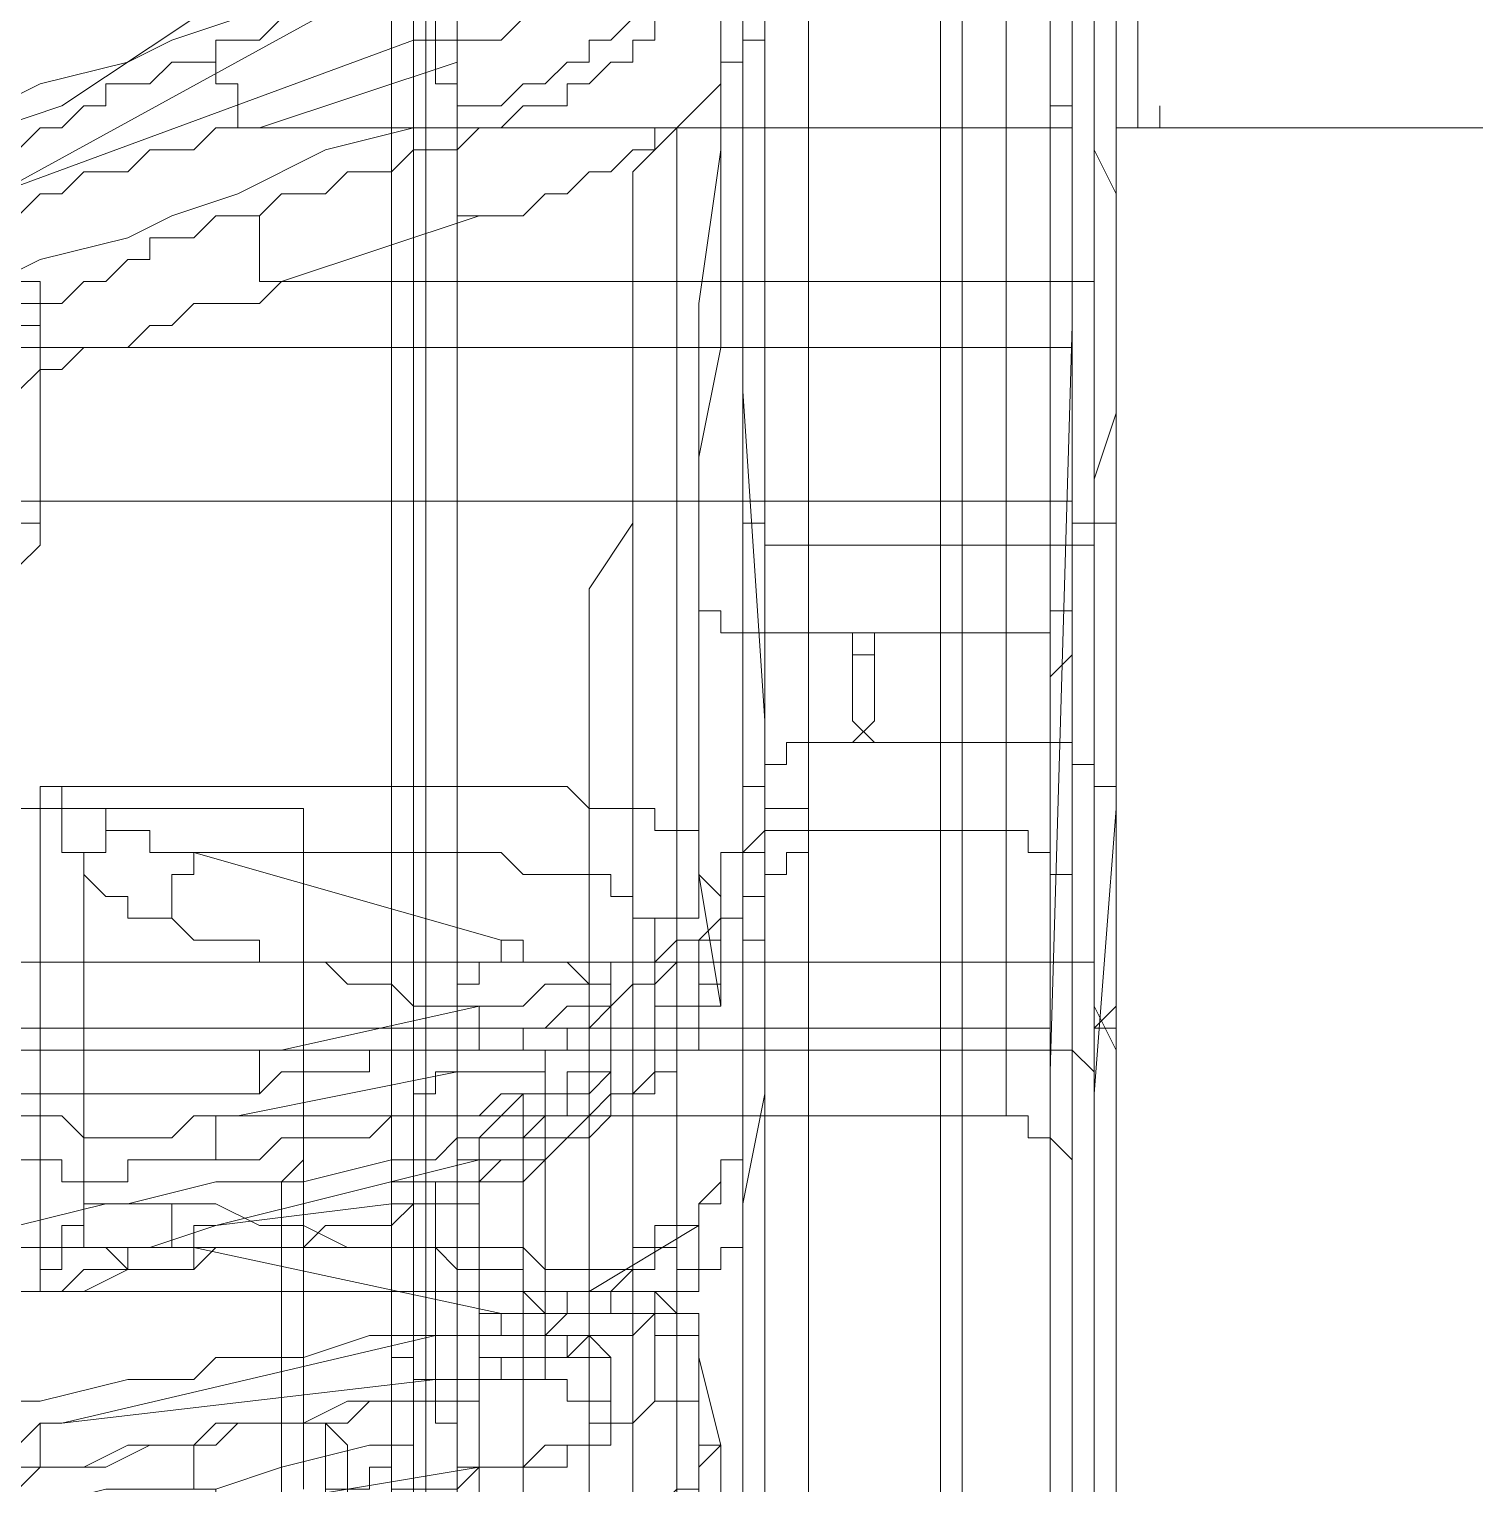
# Model space of a CAD drawing. Header units: millimetres. Extents: x 25083 to 52777, y 24772 to 45779.
# Drawn here: x 49431.92 to 49456.37, y 36179.16 to 36203.77 of the extents above; entities that cross this region are included whole.
import ezdxf

# ---------------------------------------------------------------- set-up
doc = ezdxf.new("R2010")
doc.units = ezdxf.units.MM
doc.layers.add('小车', color=7, linetype='Continuous')
doc.styles.add('标准', font='', dxfattribs={"width": 0.667})
doc.styles.get('标准').set_extended_font_data('FangSong_GB2312')
doc.dimstyles.new('标准', dxfattribs={"dimtxt": 35, "dimasz": 4, "dimexe": 2, "dimexo": 0, "dimtad": 1, "dimdec": 1, "dimzin": 9, "dimdsep": 46, "dimtxsty": '标准', "dimcen": 0, "dimdle": 6, "dimazin": 2, "dimtfac": 1, "dimtdec": 1, "dimtmove": 0, "dimatfit": 3, "dimfxl": 1, "dimtolj": 1, "dimtzin": 0, "dimarcsym": 0})

# ---------------------------------------------------------------- blocks, each defined once
blk = doc.blocks.new('zw$D2F4')
at = {"color": 7, "lineweight": 5}
for points in [[(554.81, 200.534), (554.81, 214.645), (554.439, 217.988), (554.439, 344.25), (554.439, 353.534), (554.439, 356.133), (554.81, 361.704), (554.81, 372.473)], [(554.81, 372.473), (555.182, 372.473), (555.182, 372.102), (554.81, 371.359), (554.81, 368.759), (555.182, 368.017), (555.182, 228.757), (555.182, 219.102), (555.182, 205.362), (554.81, 204.247), (554.81, 200.534)], [(560.009, 205.362), (559.638, 205.362), (559.638, 206.476), (560.009, 207.961), (560.009, 208.704), (559.638, 209.446), (559.638, 253.267), (559.267, 265.893), (559.267, 305.628), (559.638, 318.255), (559.638, 340.908), (559.638, 349.82), (559.638, 363.56), (560.009, 365.046), (559.638, 366.16), (559.638, 366.903), (560.009, 367.274)], [(560.009, 367.274), (560.009, 343.878), (560.381, 341.65), (560.381, 232.099), (560.009, 232.099), (560.009, 223.187), (560.009, 205.362)], [(549.24, 233.956), (549.24, 357.619), (548.869, 362.818)], [(554.439, 305.257), (554.439, 311.57), (554.068, 317.141), (554.068, 357.99)], [(548.497, 339.051), (548.497, 310.456)], [(553.696, 335.709), (553.696, 321.226), (553.325, 318.626), (553.325, 308.971)], [(560.009, 287.06), (560.009, 334.594), (560.009, 334.223), (559.638, 334.223), (559.638, 332.738), (560.009, 332.366), (560.009, 330.51), (559.638, 329.395), (559.638, 286.318)], [(560.752, 321.597), (560.752, 332.738)], [(557.781, 287.06), (557.781, 331.995), (557.781, 331.624), (557.41, 331.624), (557.41, 330.51), (557.781, 330.138), (557.781, 327.91), (557.41, 327.167), (557.41, 286.318)], [(560.381, 322.34), (560.381, 331.995)], [(560.752, 321.597), (560.752, 331.995)], [(559.638, 322.34), (559.638, 331.624)], [(553.325, 313.427), (553.325, 316.027), (553.696, 317.883), (553.696, 330.881)], [(558.524, 321.597), (558.524, 330.881)], [(559.638, 330.881), (559.638, 313.427)], [(554.439, 313.056), (554.439, 330.138)], [(558.524, 330.138), (558.524, 313.056)], [(548.126, 285.946), (548.126, 329.767), (548.126, 329.395), (548.126, 326.425), (548.497, 324.939), (548.497, 300.058)], [(554.439, 329.024), (554.439, 327.167), (554.068, 327.167), (554.068, 326.425), (553.696, 326.425), (553.696, 326.053), (553.325, 325.682), (553.325, 325.31), (552.954, 325.31), (552.582, 324.939), (552.211, 324.568), (551.839, 324.568), (551.839, 324.196), (551.468, 324.196), (551.468, 323.825), (551.097, 323.825), (550.725, 323.454), (550.354, 323.454), (549.983, 323.082), (549.24, 323.082), (549.24, 322.711)], [(560.009, 327.91), (560.009, 319.74)], [(541.07, 321.226), (541.441, 321.597), (542.555, 321.968), (544.784, 323.454), (545.155, 323.454), (547.383, 324.939), (548.497, 325.31), (548.869, 325.682), (550.354, 326.425), (551.468, 326.796), (552.582, 327.539)], [(554.068, 327.167), (554.068, 314.912)], [(559.267, 327.167), (559.267, 318.997)], [(560.381, 314.912), (560.381, 327.167)], [(552.954, 326.796), (541.441, 320.483)], [(548.497, 323.082), (549.24, 323.082), (549.24, 323.454), (549.983, 323.454), (549.983, 323.825), (550.725, 323.825), (550.725, 324.196), (551.097, 324.196), (551.097, 324.568), (551.468, 324.568), (551.468, 324.939), (551.839, 324.939), (552.211, 325.31), (552.211, 325.682), (552.582, 325.682), (552.582, 326.053), (552.954, 326.425), (552.954, 326.796)], [(554.068, 326.796), (554.068, 325.682), (553.696, 325.682), (553.696, 324.939), (553.325, 324.939), (553.325, 324.568), (552.211, 323.454), (551.839, 323.082), (551.468, 323.082), (551.468, 322.711), (551.097, 322.711), (550.725, 322.34), (550.354, 322.34), (549.983, 321.968), (549.24, 321.968), (549.24, 321.597)], [(549.24, 321.226), (549.611, 321.597), (549.983, 321.597), (550.354, 321.968), (551.097, 321.968), (551.097, 322.34), (551.468, 322.34), (551.839, 322.711), (552.211, 322.711), (552.211, 323.082), (552.582, 323.082), (552.582, 323.454), (552.954, 323.454), (552.954, 323.825), (553.325, 323.825), (553.325, 324.196), (553.696, 324.568), (553.696, 324.939), (554.068, 324.939), (554.068, 326.425)], [(555.182, 326.425), (555.182, 314.541)], [(559.267, 314.541), (559.267, 326.425)], [(549.611, 320.111), (550.354, 320.111), (550.725, 320.483), (551.097, 320.483), (551.468, 320.854), (551.839, 320.854), (552.211, 321.226), (552.582, 321.226), (552.582, 321.597), (552.954, 321.597), (553.696, 322.34), (553.696, 322.711), (554.068, 322.711), (554.068, 323.082), (554.439, 323.082), (554.439, 323.454), (554.81, 323.454), (554.81, 324.196), (555.182, 324.568), (555.182, 325.682)], [(534.014, 318.997), (534.386, 319.369), (535.871, 319.74), (537.356, 320.483), (538.842, 320.854), (539.213, 321.226), (540.699, 321.597), (542.184, 322.34), (543.67, 322.711), (544.412, 323.082), (545.526, 323.454), (547.012, 324.196), (548.497, 324.568)], [(548.497, 324.196), (548.126, 324.196), (547.755, 323.825), (547.012, 323.825), (546.64, 323.454), (546.269, 323.454), (545.898, 323.082), (545.155, 323.082)], [(549.24, 322.711), (549.24, 323.082), (548.869, 323.082), (548.869, 323.825), (548.497, 323.825), (548.497, 324.196)], [(560.381, 324.196), (560.381, 322.711)], [(559.638, 323.454), (559.638, 323.082)], [(559.638, 323.454), (559.638, 323.082)], [(560.009, 322.711), (560.009, 323.454)], [(560.381, 323.454), (560.381, 321.968)], [(538.842, 317.883), (538.842, 318.255), (539.213, 318.255), (539.213, 318.997), (539.585, 318.997), (539.585, 319.369), (539.956, 319.74), (539.956, 320.111), (540.327, 320.111), (540.699, 320.483), (541.07, 320.483), (541.07, 320.854), (541.441, 320.854), (541.441, 321.226), (541.813, 321.226), (542.184, 321.597), (542.555, 321.597), (542.927, 321.968), (543.298, 321.968), (543.298, 322.34), (544.041, 322.34), (544.412, 322.711), (545.155, 322.711), (545.155, 323.082)], [(541.441, 320.483), (548.497, 323.082)], [(545.155, 323.082), (545.155, 322.34), (545.526, 322.34), (545.526, 321.597), (545.898, 321.597)], [(549.24, 321.597), (549.24, 322.34), (548.869, 322.34), (548.869, 323.082), (548.497, 323.082)], [(559.638, 323.082), (559.638, 322.34)], [(545.898, 321.597), (549.24, 322.711)], [(560.009, 321.968), (560.009, 322.711)], [(560.381, 322.711), (560.381, 321.968)], [(558.524, 321.597), (559.267, 321.597), (559.267, 321.968), (559.638, 321.968), (559.638, 322.34)], [(559.638, 322.34), (559.638, 321.968)], [(559.638, 317.512), (559.638, 322.34)], [(560.381, 322.34), (560.381, 320.483)], [(560.381, 321.968), (560.381, 322.34)], [(559.638, 321.968), (559.638, 321.226)], [(560.009, 321.597), (560.009, 321.968)], [(560.381, 321.968), (560.381, 320.483)], [(561.123, 321.968), (561.123, 321.597)], [(549.24, 321.597), (548.497, 321.597), (547.012, 321.226), (545.526, 320.483), (544.412, 320.111), (543.67, 319.74), (542.184, 319.369), (540.699, 318.626), (539.213, 318.255), (538.842, 318.255), (537.356, 317.512), (535.871, 317.141), (534.386, 316.398)], [(539.585, 317.883), (539.585, 318.626), (539.956, 318.626), (539.956, 318.997), (540.327, 318.997), (540.327, 319.369), (540.699, 319.369), (541.441, 320.111), (541.813, 320.111), (542.184, 320.483), (542.555, 320.483), (542.927, 320.854), (543.67, 320.854), (544.041, 321.226), (544.784, 321.226), (545.155, 321.597), (545.898, 321.597)], [(545.898, 321.597), (558.524, 321.597)], [(549.24, 321.226), (549.24, 321.597)], [(552.211, 320.854), (552.954, 321.597)], [(552.954, 321.597), (559.638, 321.597)], [(552.954, 321.597), (552.954, 254.01)], [(558.524, 317.883), (558.524, 321.597)], [(560.009, 321.226), (560.009, 321.597)], [(560.381, 321.597), (568.179, 321.597)], [(545.898, 320.111), (546.269, 320.483), (547.012, 320.483), (547.383, 320.854), (548.126, 320.854), (548.497, 321.226), (549.24, 321.226)], [(549.611, 320.111), (549.24, 320.111), (549.24, 321.226)], [(559.638, 321.226), (559.638, 320.483)], [(560.381, 320.483), (560.009, 321.226)], [(560.009, 320.483), (560.009, 321.226)], [(552.211, 320.854), (552.211, 254.752)], [(538.099, 320.483), (539.585, 320.483), (539.956, 320.111), (541.07, 320.111), (541.07, 319.74), (541.441, 319.74), (541.441, 319.369), (541.813, 319.369), (541.813, 318.997), (542.184, 318.997), (542.184, 318.626)], [(559.638, 320.483), (559.638, 319.74)], [(560.009, 320.111), (560.009, 320.483)], [(560.381, 318.997), (560.381, 320.483)], [(539.585, 315.284), (539.585, 316.027), (539.956, 316.398), (539.956, 316.769), (540.327, 316.769), (540.327, 317.141), (540.699, 317.141), (540.699, 317.512), (541.07, 317.512), (541.07, 317.883), (541.441, 317.883), (541.813, 318.255), (542.184, 318.255), (542.184, 318.626), (542.555, 318.626), (542.927, 318.997), (543.298, 318.997), (543.67, 319.369), (544.041, 319.369), (544.041, 319.74), (544.784, 319.74), (545.155, 320.111), (545.898, 320.111)], [(546.269, 318.997), (545.898, 318.997), (545.898, 320.111)], [(549.611, 320.111), (546.269, 318.997)], [(560.009, 319.74), (560.009, 320.111)], [(560.009, 319.74), (560.009, 318.997), (559.638, 318.997), (559.267, 318.997)], [(559.638, 319.74), (559.638, 318.997)], [(560.009, 318.997), (560.009, 319.74)], [(560.009, 319.74), (560.009, 314.541)], [(539.956, 315.284), (539.956, 315.655), (540.327, 315.655), (540.327, 316.027), (541.07, 316.769), (541.441, 316.769), (541.441, 317.141), (541.813, 317.141), (542.184, 317.512), (542.555, 317.512), (542.927, 317.883), (543.67, 317.883), (544.041, 318.255), (544.412, 318.255), (544.784, 318.626), (545.898, 318.626), (546.269, 318.997)], [(559.267, 318.997), (546.269, 318.997)], [(559.267, 318.997), (559.267, 315.284)], [(559.638, 318.997), (559.638, 318.626)], [(559.638, 318.997), (559.638, 317.512)], [(560.009, 317.512), (560.009, 318.997)], [(560.009, 308.228), (560.009, 315.655), (560.381, 316.769), (560.381, 318.997)], [(541.441, 318.626), (542.184, 318.626)], [(542.184, 314.912), (542.184, 318.626)], [(539.585, 317.883), (558.524, 317.883)], [(559.638, 317.512), (559.638, 317.883), (558.895, 317.883), (558.524, 317.883)], [(558.524, 306.371), (558.524, 317.883)], [(559.638, 317.512), (559.638, 316.398)], [(559.638, 306), (559.638, 317.512)], [(560.009, 313.427), (560.009, 317.512)], [(559.638, 316.398), (559.638, 315.655)], [(560.381, 315.284), (560.381, 316.398)], [(559.638, 315.655), (559.638, 314.17)], [(539.956, 315.284), (559.267, 315.284)], [(560.009, 314.541), (560.009, 314.912), (559.638, 314.912), (559.638, 315.284), (559.267, 315.284)], [(559.267, 315.284), (559.267, 307.485)], [(560.381, 314.17), (560.381, 315.284)], [(542.184, 314.912), (542.184, 314.541), (541.813, 314.17), (541.813, 313.798), (541.07, 313.798), (541.07, 313.427), (540.327, 313.427), (539.956, 313.056), (538.099, 313.056)], [(542.184, 314.912), (541.813, 314.912)], [(551.468, 313.798), (552.211, 314.912)], [(554.068, 314.912), (554.068, 310.085)], [(554.068, 314.912), (554.439, 314.912), (554.439, 314.541), (555.182, 314.541)], [(560.381, 314.912), (560.009, 314.912), (560.009, 314.541), (559.267, 314.541)], [(560.381, 310.085), (560.381, 314.912)], [(555.182, 314.541), (559.267, 314.541)], [(555.182, 314.541), (555.182, 311.199)], [(559.267, 311.199), (559.267, 314.541)], [(560.009, 314.541), (560.009, 307.114)], [(559.638, 314.17), (559.638, 313.427)], [(560.381, 305.257), (560.381, 314.17)], [(551.468, 313.798), (551.468, 261.808)], [(553.696, 308.599), (553.325, 308.971), (553.325, 313.427)], [(553.325, 313.427), (553.696, 313.427), (553.696, 313.056), (554.439, 313.056)], [(559.638, 313.427), (559.267, 313.427), (559.267, 313.056), (558.524, 313.056)], [(559.638, 313.427), (559.638, 313.056)], [(559.638, 313.427), (559.638, 308.599)], [(560.009, 313.056), (560.009, 313.427)], [(554.439, 313.056), (558.524, 313.056)], [(554.439, 309.713), (554.439, 313.056)], [(555.924, 313.056), (555.924, 312.684), (556.296, 312.684), (556.296, 311.57), (555.924, 311.199)], [(555.924, 311.199), (556.296, 311.199), (555.924, 311.57), (555.924, 312.684), (556.296, 312.684), (556.296, 313.056), (555.924, 313.056)], [(558.524, 313.056), (558.524, 309.713)], [(559.638, 313.056), (559.638, 312.684), (559.267, 312.313), (559.267, 311.199)], [(560.009, 311.57), (560.009, 313.056)], [(560.009, 311.199), (560.009, 312.684), (560.009, 313.056)], [(560.009, 313.056), (560.009, 311.57), (560.009, 311.199)], [(560.009, 311.199), (560.009, 311.57)], [(560.009, 311.199), (560.009, 311.57)], [(560.381, 311.199), (560.381, 311.57)], [(555.182, 311.199), (554.81, 311.199), (554.81, 310.827), (554.439, 310.827), (554.439, 310.456), (554.068, 310.456), (554.068, 310.085)], [(559.267, 311.199), (555.182, 311.199)], [(555.182, 311.199), (555.182, 310.085)], [(559.267, 311.199), (559.267, 310.456)], [(559.267, 306), (559.267, 311.199)], [(560.381, 310.085), (560.381, 310.456), (560.009, 310.456), (560.009, 310.827), (559.638, 310.827), (559.638, 311.199), (559.267, 311.199)], [(560.009, 310.827), (560.009, 311.199)], [(560.381, 310.456), (560.381, 311.199)], [(560.381, 310.085), (560.381, 311.199)], [(560.009, 310.085), (560.009, 310.827)], [(542.184, 310.456), (548.497, 310.456)], [(542.184, 310.456), (542.555, 310.456), (542.555, 310.085), (543.298, 310.085), (543.298, 309.713), (543.67, 309.713)], [(542.927, 308.971), (542.927, 309.342), (542.555, 309.342), (542.555, 310.085), (542.184, 310.085), (542.184, 310.456)], [(542.184, 310.456), (542.184, 301.915)], [(548.497, 310.456), (548.497, 309.342)], [(548.497, 310.456), (551.097, 310.456), (551.468, 310.085), (552.582, 310.085), (552.582, 309.713), (552.954, 309.713), (553.325, 309.713), (553.325, 308.971)], [(559.267, 310.456), (559.267, 310.085)], [(560.381, 308.971), (560.381, 310.456)], [(546.64, 310.085), (540.699, 310.085)], [(546.64, 310.085), (546.64, 309.342), (546.64, 308.971), (546.64, 308.228)], [(546.64, 308.228), (546.64, 310.085)], [(555.182, 310.085), (555.182, 309.342), (554.81, 309.342), (554.81, 308.971), (554.439, 308.971), (554.439, 308.599), (554.068, 308.599), (554.068, 308.228), (553.696, 308.228), (553.325, 307.857), (552.954, 307.857), (552.582, 307.485), (551.839, 307.485), (551.839, 307.114), (550.725, 307.114), (550.354, 306.743), (549.611, 306.743)], [(554.068, 310.085), (554.068, 308.971)], [(554.068, 308.971), (554.068, 309.342), (554.439, 309.342), (554.439, 310.085), (554.81, 310.085), (555.182, 310.085)], [(559.267, 310.085), (559.267, 309.713)], [(560.009, 308.971), (560.009, 310.085)], [(560.009, 305.257), (560.381, 310.085)], [(560.381, 302.658), (560.381, 310.085)], [(543.67, 309.713), (543.298, 309.713), (543.298, 309.342), (542.927, 309.342), (542.927, 308.971)], [(543.67, 309.713), (544.041, 309.713), (544.041, 309.342), (544.784, 309.342)], [(553.696, 308.599), (553.696, 309.342), (554.068, 309.342), (554.439, 309.713)], [(554.439, 309.713), (558.524, 309.713)], [(554.439, 308.599), (554.439, 309.713)], [(558.524, 309.713), (558.524, 304.886)], [(558.524, 309.713), (558.895, 309.713), (558.895, 309.342), (559.267, 309.342), (559.267, 308.971), (559.638, 308.971), (559.638, 308.599)], [(559.267, 309.713), (559.267, 308.971)], [(544.412, 308.228), (544.412, 308.971), (544.784, 308.971), (544.784, 309.342)], [(544.784, 309.342), (548.497, 309.342)], [(544.784, 309.342), (549.983, 307.857)], [(552.582, 308.228), (552.211, 308.228), (552.211, 308.599), (551.839, 308.599), (551.839, 308.971), (551.097, 308.971), (550.725, 308.971), (550.354, 308.971), (549.983, 309.342), (548.497, 309.342)], [(542.927, 308.971), (543.298, 308.599), (543.67, 308.599), (543.67, 308.228), (544.412, 308.228)], [(542.927, 303.029), (542.927, 308.971)], [(554.068, 308.971), (554.068, 308.228), (553.696, 308.228), (553.696, 307.857), (553.325, 307.857), (553.325, 307.485), (552.954, 307.485), (552.582, 307.114), (552.211, 307.114), (551.839, 306.743), (551.097, 306.743), (550.725, 306.371), (549.611, 306.371), (549.611, 306), (549.24, 306)], [(553.325, 308.971), (553.325, 308.228), (552.954, 308.228), (552.582, 308.228)], [(553.325, 308.971), (553.696, 306.743)], [(554.068, 308.971), (554.068, 303.4)], [(559.267, 308.971), (559.267, 308.228)], [(560.009, 308.599), (560.009, 308.971)], [(560.381, 306.743), (560.381, 308.971)], [(549.24, 305.628), (550.725, 305.628), (550.725, 306), (551.839, 306), (551.839, 306.371), (552.582, 306.371), (552.582, 306.743), (553.325, 306.743), (553.325, 307.114), (553.696, 307.114), (553.696, 307.485), (554.068, 307.485), (554.068, 307.857), (554.439, 307.857), (554.439, 308.599)], [(553.696, 307.857), (553.696, 308.599)], [(554.439, 308.599), (554.068, 308.599), (554.068, 308.228), (553.696, 308.228), (553.696, 307.857)], [(559.638, 308.599), (559.638, 303.772)], [(560.009, 302.658), (560.009, 308.599)], [(549.24, 306.743), (548.497, 306.743), (548.126, 307.114), (547.383, 307.114), (547.012, 307.485), (545.898, 307.485), (545.898, 307.857), (544.784, 307.857), (544.412, 308.228)], [(552.582, 308.228), (552.582, 306)], [(559.267, 308.228), (559.267, 307.485)], [(560.009, 308.228), (560.009, 307.485)], [(560.009, 307.485), (560.009, 308.228)], [(546.64, 307.857), (546.64, 299.687)], [(548.497, 304.886), (549.611, 304.886), (549.983, 305.257), (551.097, 305.257), (551.097, 305.628), (551.839, 305.628), (551.839, 306), (552.582, 306), (552.582, 306.371), (552.954, 306.371), (552.954, 306.743), (553.325, 306.743), (553.325, 307.485), (553.696, 307.485), (553.696, 307.857)], [(549.983, 307.857), (549.983, 307.485), (549.611, 307.485), (549.611, 307.114), (549.24, 307.114), (549.24, 306.743)], [(549.983, 307.857), (550.354, 307.857), (550.354, 307.485), (551.097, 307.485), (551.468, 307.114), (551.839, 307.114), (551.839, 306.743)], [(553.696, 306.743), (553.696, 307.857)], [(560.009, 307.857), (560.009, 306.743)], [(539.585, 307.485), (539.585, 306.371), (539.956, 306.371), (539.956, 306), (540.327, 306), (540.699, 305.628), (541.07, 305.628), (541.441, 305.628), (541.441, 305.257), (545.898, 305.257)], [(539.956, 307.485), (559.267, 307.485)], [(539.956, 307.485), (539.956, 307.114), (540.327, 306.743), (540.699, 306.743), (540.699, 306.371), (541.441, 306.371), (541.441, 306), (546.269, 306)], [(559.267, 307.485), (559.267, 306.743)], [(560.009, 307.114), (560.009, 307.485), (559.267, 307.485)], [(559.267, 307.485), (559.267, 306)], [(560.381, 306.743), (560.381, 307.485)], [(560.009, 307.114), (560.009, 305.257)], [(546.269, 306), (549.611, 306.743)], [(553.696, 306.743), (553.325, 306.743), (553.325, 306), (552.954, 306), (552.954, 305.628), (552.582, 305.628), (552.211, 305.257), (551.839, 305.257), (551.468, 304.886), (550.725, 304.886), (550.354, 304.514), (549.24, 304.514), (548.869, 304.143), (548.497, 304.143)], [(549.611, 306.743), (549.24, 306.743), (549.24, 306.371), (549.24, 306)], [(550.725, 305.628), (550.725, 306), (550.354, 306), (550.354, 306.371), (549.983, 306.371), (549.611, 306.371), (549.611, 306.743), (549.24, 306.743)], [(549.24, 306.743), (549.24, 302.286)], [(550.725, 305.628), (550.725, 306), (551.097, 306), (551.097, 306.371), (551.468, 306.371), (551.839, 306.743)], [(551.839, 305.628), (551.839, 306.743)], [(553.696, 306.743), (553.325, 306.743), (553.325, 306), (552.954, 306), (552.582, 306)], [(559.267, 306.743), (559.267, 305.628)], [(560.009, 306.743), (560.381, 306)], [(560.381, 306), (560.381, 306.371), (560.009, 306.371), (560.381, 306.743)], [(560.381, 305.628), (560.381, 306.743)], [(538.842, 306.371), (538.842, 305.628), (539.213, 305.628), (539.213, 305.257), (539.585, 305.257), (539.585, 304.886), (539.956, 304.886), (539.956, 304.514), (540.327, 304.514), (540.699, 304.514), (540.699, 304.143), (542.555, 304.143), (542.555, 303.772), (543.67, 303.772), (543.67, 304.143), (545.155, 304.143)], [(539.585, 306.371), (558.524, 306.371)], [(539.585, 306.371), (539.585, 305.628), (539.956, 305.628), (539.956, 305.257), (540.699, 305.257), (540.699, 304.886), (541.07, 304.886), (542.555, 304.886), (542.927, 304.514), (544.412, 304.514), (544.784, 304.886), (545.526, 304.886)], [(559.638, 306), (559.267, 306), (559.267, 306.371), (558.895, 306.371), (558.524, 306.371)], [(558.524, 304.886), (558.524, 306.371)], [(560.381, 306.371), (560.381, 304.886)], [(549.24, 306), (547.755, 306), (547.755, 305.628), (546.269, 305.628), (545.898, 305.257)], [(545.898, 305.257), (545.898, 306), (546.269, 306)], [(546.269, 306), (559.267, 306)], [(548.126, 303.4), (548.126, 303.772), (549.611, 303.772), (549.983, 304.143), (550.725, 304.143), (551.097, 304.514), (551.468, 304.514), (551.839, 304.886), (552.211, 304.886), (552.211, 305.257), (552.582, 305.257), (552.582, 306)], [(549.24, 306), (549.24, 301.172)], [(559.267, 306), (559.638, 306), (560.009, 305.628), (560.009, 305.257)], [(559.638, 303.772), (559.638, 306)], [(549.24, 305.628), (545.526, 304.886)], [(548.497, 304.886), (548.497, 305.257), (548.869, 305.257), (548.869, 305.628), (549.24, 305.628)], [(549.611, 304.143), (550.354, 304.143), (550.354, 304.514), (551.097, 304.514), (551.468, 304.886), (551.839, 304.886), (551.839, 305.628)], [(550.725, 304.514), (550.725, 305.628)], [(550.725, 305.628), (550.725, 301.543)], [(551.839, 305.628), (551.468, 305.257), (551.097, 305.257), (551.097, 304.886), (550.725, 304.886), (550.725, 304.514)], [(559.267, 305.628), (559.267, 305.257)], [(560.381, 303.772), (560.381, 305.628)], [(546.64, 305.257), (546.64, 303.4)], [(546.64, 304.886), (546.64, 305.257)], [(546.64, 303.772), (546.64, 305.257)], [(549.611, 304.514), (550.354, 305.257)], [(550.354, 305.257), (551.468, 305.257)], [(550.354, 305.257), (550.354, 270.349)], [(554.068, 303.4), (554.439, 305.257)], [(554.439, 305.257), (554.439, 304.886), (554.068, 304.886)], [(559.267, 305.257), (559.267, 303.772)], [(560.381, 304.514), (560.381, 305.257)], [(545.155, 304.143), (545.898, 304.143), (546.269, 304.514), (547.755, 304.514), (548.126, 304.886), (548.497, 304.886)], [(545.526, 304.886), (545.155, 304.886), (545.155, 304.514), (545.155, 304.143)], [(558.524, 304.886), (545.526, 304.886)], [(546.269, 303.772), (546.64, 304.143), (546.64, 304.886)], [(548.497, 304.886), (548.497, 304.143)], [(553.325, 303.029), (553.325, 303.4), (553.696, 303.772), (553.696, 304.143), (554.068, 304.143), (554.068, 304.886)], [(554.068, 304.886), (554.068, 304.514)], [(554.068, 304.514), (554.068, 304.886)], [(559.638, 303.772), (559.638, 304.143), (559.267, 304.514), (558.895, 304.514), (558.895, 304.886), (558.524, 304.886)], [(560.381, 304.886), (560.381, 304.514)], [(560.381, 304.886), (560.381, 303.4)], [(548.869, 303.4), (549.611, 303.4), (549.611, 303.772), (550.354, 303.772), (550.725, 304.143), (550.725, 304.514)], [(549.611, 304.514), (549.611, 271.092)], [(550.725, 300.801), (550.725, 304.514)], [(552.211, 302.286), (552.582, 302.286), (552.582, 302.658), (552.954, 302.658), (552.954, 303.029), (553.325, 303.029), (553.325, 303.4), (553.696, 303.4), (553.696, 304.143), (554.068, 304.143), (554.068, 304.514)], [(548.497, 304.143), (548.126, 304.143), (546.64, 303.772), (545.155, 303.772), (543.67, 303.4), (543.298, 303.4), (541.813, 303.029), (540.327, 303.029), (538.842, 302.658), (538.471, 302.658), (535.5, 301.915), (534.014, 301.915)], [(549.611, 304.143), (545.155, 303.029)], [(548.497, 304.143), (548.497, 303.4), (548.126, 303.4)], [(548.869, 303.4), (548.869, 303.772), (549.24, 303.772), (549.24, 304.143), (549.611, 304.143)], [(546.269, 301.915), (546.269, 303.772)], [(546.64, 301.915), (546.64, 303.772)], [(559.267, 303.772), (559.267, 303.4)], [(560.381, 303.029), (560.381, 303.772)], [(544.412, 303.4), (542.927, 303.4), (542.927, 303.029)], [(549.24, 302.286), (548.869, 302.658), (547.383, 302.658), (546.64, 303.029), (545.898, 303.029), (545.155, 303.4), (544.412, 303.4)], [(544.784, 302.658), (544.412, 302.658), (544.412, 303.029), (544.412, 303.4)], [(544.784, 302.286), (545.155, 302.658), (546.64, 302.658), (547.012, 303.029), (548.126, 303.029), (548.497, 303.4), (548.869, 303.4)], [(545.155, 303.029), (548.126, 303.4)], [(546.64, 303.4), (546.64, 301.915)], [(548.869, 300.058), (548.869, 303.4)], [(549.24, 301.172), (550.354, 301.172), (550.354, 301.543), (551.839, 301.543), (551.839, 301.915), (552.954, 301.915), (552.954, 302.286), (553.696, 302.286), (553.696, 302.658), (554.068, 302.658), (554.068, 303.4)], [(553.325, 302.286), (553.696, 302.286), (553.696, 302.658), (554.068, 302.658), (554.068, 303.4)], [(559.267, 303.4), (559.267, 302.658)], [(560.381, 303.4), (560.381, 303.029)], [(545.155, 303.029), (544.041, 302.658), (541.813, 302.658), (541.07, 302.286), (539.585, 302.286), (538.842, 301.915), (536.614, 301.915), (536.242, 301.543), (534.386, 301.543), (534.014, 301.543), (534.014, 301.915)], [(542.184, 301.915), (542.184, 302.286), (542.555, 302.286), (542.555, 303.029), (542.927, 303.029)], [(542.927, 303.029), (542.927, 302.658), (543.298, 302.658), (543.67, 302.286)], [(545.155, 303.029), (544.784, 303.029), (544.784, 302.658), (544.784, 302.286)], [(551.468, 301.915), (553.325, 303.029)], [(553.325, 303.029), (552.582, 303.029), (552.582, 302.658), (552.211, 302.658), (552.211, 302.286)], [(553.325, 302.286), (553.325, 303.029)], [(544.784, 302.658), (543.67, 302.658), (543.67, 302.286)], [(548.497, 302.658), (544.784, 302.658)], [(549.983, 301.543), (544.784, 302.658)], [(548.497, 302.658), (550.354, 302.658), (550.725, 302.286), (552.211, 302.286), (552.211, 301.915), (552.582, 301.915)], [(548.497, 301.915), (548.497, 302.658)], [(559.267, 302.658), (559.267, 301.915)], [(560.009, 301.915), (560.009, 302.658)], [(560.009, 301.543), (560.009, 302.658)], [(560.381, 302.658), (560.381, 301.915)], [(560.381, 301.915), (560.381, 302.658)], [(534.014, 301.543), (534.386, 301.543), (534.386, 301.172), (537.728, 301.172), (538.099, 301.172), (538.842, 301.172), (539.213, 301.543), (541.07, 301.543), (541.813, 301.915), (542.927, 301.915), (543.67, 302.286), (544.784, 302.286)], [(543.67, 302.286), (542.927, 302.286), (542.555, 301.915), (542.184, 301.915)], [(553.325, 302.286), (553.325, 301.915), (552.954, 301.915), (552.954, 301.543), (552.582, 301.543), (552.211, 301.172), (551.468, 301.172), (551.097, 300.801), (549.983, 300.801), (549.983, 300.429), (548.869, 300.429)], [(549.24, 302.286), (550.354, 302.286), (550.354, 301.915), (550.725, 301.915), (550.725, 301.543)], [(549.24, 302.286), (549.24, 301.915), (549.611, 301.915), (549.611, 301.543), (549.983, 301.543)], [(550.354, 301.172), (550.725, 301.172), (551.097, 301.543), (551.468, 301.543), (551.468, 301.915), (551.839, 301.915), (552.211, 302.286)], [(548.497, 301.915), (542.184, 301.915)], [(546.269, 300.801), (546.269, 301.915)], [(553.325, 300.801), (553.325, 301.172), (552.582, 301.172), (552.582, 301.543), (551.468, 301.543), (551.097, 301.543), (550.725, 301.543), (550.354, 301.915), (548.497, 301.915)], [(548.497, 301.915), (548.497, 215.017), (548.869, 210.189)], [(548.869, 301.172), (549.983, 301.172), (549.983, 301.543), (551.097, 301.543), (551.097, 301.915), (551.468, 301.915)], [(550.354, 301.172), (550.354, 301.543), (550.725, 301.543), (550.725, 301.915), (551.097, 301.915), (551.468, 301.915)], [(552.582, 300.058), (552.582, 301.915)], [(552.582, 301.915), (552.954, 301.543), (553.325, 301.543), (553.325, 301.172), (553.325, 300.801)], [(559.267, 301.915), (559.267, 301.543)], [(560.009, 298.573), (560.009, 301.915)], [(551.839, 300.801), (551.468, 301.172), (550.725, 301.172), (550.725, 301.543), (549.983, 301.543)], [(550.725, 300.801), (550.725, 301.543)], [(551.839, 300.801), (551.097, 300.801), (551.097, 301.172), (550.725, 301.172), (550.725, 301.543)], [(559.267, 301.543), (559.267, 300.801)], [(560.009, 286.318), (560.009, 301.543)], [(536.242, 299.315), (536.614, 299.315), (538.099, 299.687), (539.213, 299.687), (540.699, 300.058), (542.184, 300.058), (543.67, 300.429), (544.784, 300.429), (545.155, 300.801), (546.64, 300.801), (547.755, 301.172), (549.24, 301.172)], [(542.555, 299.687), (548.869, 301.172)], [(548.869, 301.172), (548.497, 301.172), (548.497, 300.801), (548.126, 300.801), (548.126, 300.429), (548.126, 300.058)], [(550.354, 301.172), (550.354, 300.801), (549.611, 300.801), (549.611, 300.429), (548.497, 300.429), (548.497, 300.058), (548.126, 300.058)], [(549.24, 301.172), (549.24, 300.429), (548.869, 300.429)], [(546.269, 300.429), (546.269, 300.801)], [(550.725, 300.801), (550.725, 300.429), (549.983, 300.429), (549.611, 300.429), (549.611, 300.058), (548.869, 300.058)], [(550.725, 300.801), (550.725, 300.429), (551.097, 300.429), (551.097, 300.058), (551.468, 300.058), (551.839, 300.058)], [(551.839, 300.801), (551.839, 300.058)], [(553.696, 299.315), (553.325, 300.801)], [(553.325, 300.801), (553.325, 251.781), (553.696, 243.24), (553.696, 215.017)], [(559.267, 300.801), (559.267, 300.429)], [(548.869, 300.429), (542.555, 299.687)], [(546.269, 299.687), (546.269, 300.429)], [(546.64, 300.429), (546.64, 299.687)], [(559.267, 300.429), (559.267, 299.687)], [(548.126, 300.058), (547.383, 300.058), (546.64, 299.687), (545.155, 299.687), (544.784, 299.315), (544.041, 299.315), (543.298, 298.944), (542.184, 298.944)], [(544.784, 299.315), (545.155, 299.315), (545.526, 299.687), (547.383, 299.687), (547.755, 300.058), (548.869, 300.058)], [(552.582, 300.058), (552.211, 299.687), (551.839, 299.687), (551.839, 299.315), (551.097, 299.315), (551.097, 298.944), (550.725, 298.944), (549.611, 298.944), (549.24, 298.573), (548.126, 298.573)], [(548.497, 300.058), (548.497, 299.315), (548.126, 299.315)], [(548.497, 300.058), (548.497, 298.573)], [(549.611, 298.944), (549.24, 298.944), (549.24, 299.687), (548.869, 299.687), (548.869, 300.058)], [(549.611, 298.944), (550.354, 298.944), (550.725, 299.315), (551.468, 299.315), (551.468, 299.687), (551.839, 299.687), (551.839, 300.058)], [(552.582, 300.058), (553.325, 300.058), (553.325, 299.687), (553.325, 299.315), (553.696, 299.315)], [(536.985, 298.944), (538.842, 298.944), (539.213, 299.315), (541.813, 299.315), (542.184, 299.687), (542.555, 299.687)], [(542.555, 299.687), (542.184, 299.687), (542.184, 299.315), (542.184, 298.944)], [(547.012, 299.687), (546.64, 299.687)], [(547.383, 299.315), (547.012, 299.687)], [(547.012, 299.315), (547.012, 299.687)], [(559.267, 299.687), (559.267, 299.315)], [(548.126, 299.315), (547.755, 299.315), (546.269, 298.944), (545.155, 298.573), (543.298, 298.573), (541.813, 298.201), (540.699, 298.201), (539.213, 297.83), (538.842, 297.83), (537.356, 297.459), (535.871, 297.459), (534.757, 297.087)], [(544.784, 299.315), (543.67, 299.315), (542.927, 298.944), (541.441, 298.944), (541.07, 298.573), (539.956, 298.573), (539.585, 298.201), (538.471, 298.201), (538.099, 297.83), (537.728, 297.83), (537.356, 297.459), (536.614, 297.459), (536.242, 297.087), (535.5, 297.087), (535.128, 296.716)], [(548.126, 299.315), (548.126, 298.944), (547.755, 298.944), (547.755, 298.573), (547.012, 298.573), (547.012, 298.201), (546.269, 298.201), (545.898, 297.83), (545.526, 297.83), (545.155, 297.83), (544.784, 297.459), (543.67, 297.459), (543.298, 297.087), (542.555, 297.087)], [(544.784, 299.315), (544.784, 298.573), (545.155, 298.573), (545.155, 298.201)], [(547.012, 297.83), (547.012, 299.315)], [(547.383, 299.315), (547.383, 298.944)], [(547.383, 297.459), (547.383, 299.315)], [(548.497, 297.459), (549.983, 297.459), (550.354, 297.83), (551.468, 297.83), (551.839, 298.201), (552.582, 298.201), (552.954, 298.573), (553.325, 298.573), (553.325, 298.944), (553.696, 299.315)], [(553.696, 298.201), (553.696, 299.315)], [(559.267, 299.315), (559.267, 298.201)], [(542.184, 298.944), (541.813, 298.573), (539.213, 298.573), (539.213, 298.201), (538.471, 298.201), (538.099, 298.573), (536.985, 298.573)], [(545.155, 298.201), (549.611, 298.944)]]:
    blk.add_lwpolyline(points, dxfattribs=at)
for points in [[(546.64, 308.228), (546.64, 308.228), (546.64, 307.857), (546.64, 307.485)], [(546.64, 307.485), (546.64, 306.743), (546.64, 306), (546.64, 305.257)], [(554.068, 269.978), (554.068, 281.49), (554.068, 293.002), (554.068, 304.514)], [(560.381, 303.4), (560.381, 303.029), (560.381, 302.658), (560.381, 302.658)], [(550.354, 273.32), (550.354, 282.604), (550.354, 291.888), (550.354, 301.172)], [(546.64, 299.687), (546.64, 300.058), (546.64, 300.058), (546.64, 300.058)], [(548.126, 274.063), (548.126, 282.604), (548.126, 291.517), (548.126, 300.058)], [(546.269, 299.687), (546.269, 295.23), (546.269, 290.774), (546.269, 285.946)], [(546.64, 299.687), (546.64, 299.315), (546.64, 298.944), (546.64, 298.573)], [(547.383, 298.573), (547.383, 298.573), (547.383, 298.944), (547.383, 298.944)]]:
    blk.add_open_spline(points, degree=3, dxfattribs=at)
blk = doc.blocks.new('*D468')
at = {"layer": 'DEFPOINTS', "color": 0}
for p in [(36394.726, 116814.498), (36374.449, 116811.675), (36378.59, 116781.931)]:
    blk.add_point(p, dxfattribs=at)
at = {"layer": '小车', "color": 0, "lineweight": -2}
for p, q in [((36394.726, 116814.498), (36388.79, 116857.133)), ((36374.449, 116811.675), (36396.706, 116814.773)), ((36398.315, 116788.715), (36395.277, 116810.536)), ((36378.59, 116781.931), (36400.847, 116785.029))]:
    blk.add_line(p, q, dxfattribs=at)
at = {"layer": '小车', "color": 0}
for points in [[(36395.937, 116810.628), (36394.617, 116810.444), (36394.726, 116814.498)], [(36398.975, 116788.807), (36397.654, 116788.623), (36398.866, 116784.754)]]:
    blk.add_solid(points, dxfattribs=at)
at = {"layer": '小车', "color": 0, "insert": (36409.434, 116840.295), "char_height": 35, "attachment_point": 5, "rotation": 277.9254, "style": '标准'}
blk.add_mtext('\\A1;30', dxfattribs=at)
blk = doc.blocks.new('A$C1A4175F5')
at = {"layer": '小车', "color": 7, "lineweight": 0}
blk.add_lwpolyline([(449.494, 523.686), (366.063, 523.686)], dxfattribs=at)
at = {"layer": '小车'}
dim = blk.add_aligned_dim(p1=(410.909, 592.677), p2=(406.768, 622.421), distance=-20.472, dimstyle='标准', dxfattribs=at)
dim.commit()
dim.dimension.update_dxf_attribs({"geometry": '*D468', "text_midpoint": (441.753, 651.042), "insert": (-35967.681, -116189.253)})

msp = doc.modelspace()

# ---------------------------------------------------------------- block references
msp.add_blockref('zw$D2F4', (48889.923, 35880.503))
at = {"layer": '小车', "ltscale": 10, "xscale": -1, "rotation": 270}
msp.add_blockref('A$C1A4175F5', (48914.945, 35776.933), dxfattribs=at)

doc.saveas('drawing.dxf')
